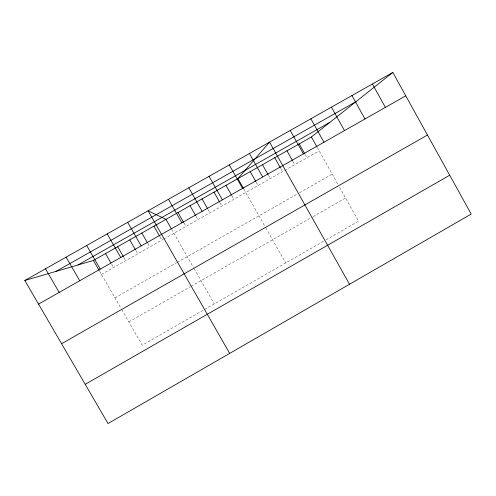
<?xml version="1.0" encoding="UTF-8"?>
<svg xmlns="http://www.w3.org/2000/svg" width="496" height="496" viewBox="0 0 496 496"><rect width="100%" height="100%" fill="white"/><g stroke="black" fill="none" stroke-linecap="round" stroke-linejoin="round"><path stroke-width="0.37" stroke-dasharray="2.48 1.86" d="M323.485 241.304L142.271 345.191L121.898 309.882M326.039 239.841L358.577 221.191L338.911 186.093M128.83 321.904L190.352 286.75M191.016 286.372L312.362 217.037M313.001 216.671L345.607 198.04M101.438 274.424L163.227 239.351M163.897 238.973L319.17 150.846M114.948 297.842L176.607 262.731M177.277 262.353L296.968 194.196M299.534 192.733L332.208 174.127M123.764 257.35L125.674 260.667M111.65 264.219L113.559 267.542M99.516 271.101L120.739 307.873M147.932 243.635L149.835 246.952M135.854 250.486L137.764 253.809M171.659 229.301L193.384 267.332M194.147 268.665L214.284 303.905M159.991 236.797L161.894 240.114M208.053 209.529L209.938 212.846M196.069 216.33L197.954 219.647M184.059 223.144L185.95 226.455M231.979 195.957L233.858 199.268M220.026 202.74L221.904 206.051M256.196 182.224L258.063 185.529M243.914 189.187L265.019 226.48M265.775 227.813L285.671 262.979M292.925 161.386L294.785 164.691M280.699 168.318L282.565 171.622M268.46 175.268L270.32 178.572M317.322 147.548L338.167 184.76M305.133 154.461L306.987 157.765"/><path stroke-width="0.74" d="M24.8 280.494L93.384 260.474L311.401 136.983L392.832 72.447L471.2 214.061L108.029 423.553L24.8 280.494L392.832 72.447M85.207 384.326L449.711 175.224M61.585 343.716L427.465 135.024M56.023 271.38L355.948 101.68M77.953 264.976L329.852 122.357M38.545 304.116L405.771 95.827M45.477 268.801L59.173 292.417M66.098 257.145L79.751 280.742M117.651 246.729L123.38 256.686M107.198 233.914L120.757 257.486M105.53 253.599L110.887 262.892M86.676 245.514L100.279 269.099M93.384 260.474L99.138 270.438M141.85 233.021L147.554 242.972M127.664 222.344L141.186 245.898M129.76 239.872L135.476 249.823M171.275 228.637L165.974 219.356L148.087 210.8L229.673 353.388M153.921 226.188L159.613 236.133M202.033 198.933L207.681 208.872M188.778 187.798L202.157 211.315M190.03 205.735L195.691 215.673M178.008 212.542L183.681 222.481M168.454 199.287L181.883 222.816M225.978 185.368L231.607 195.3M209.045 176.34L222.382 199.845M214.012 192.15L219.654 202.077M249.432 153.512L262.682 176.985M250.22 171.641L255.824 181.561M243.542 188.523L237.925 178.603L269.551 142.135L349.531 284.245M229.264 164.908L242.556 188.399M286.986 150.815L292.553 160.723M274.747 157.747L280.327 167.66M262.496 164.691L268.088 174.604M310.856 118.786L323.969 142.228M311.401 136.983L316.95 146.884M299.206 143.896L304.761 153.803M290.228 130.448L303.391 153.896M331.427 107.161L344.497 130.584M351.949 95.561L364.975 118.966M372.415 83.985L385.398 107.384"/></g></svg>
